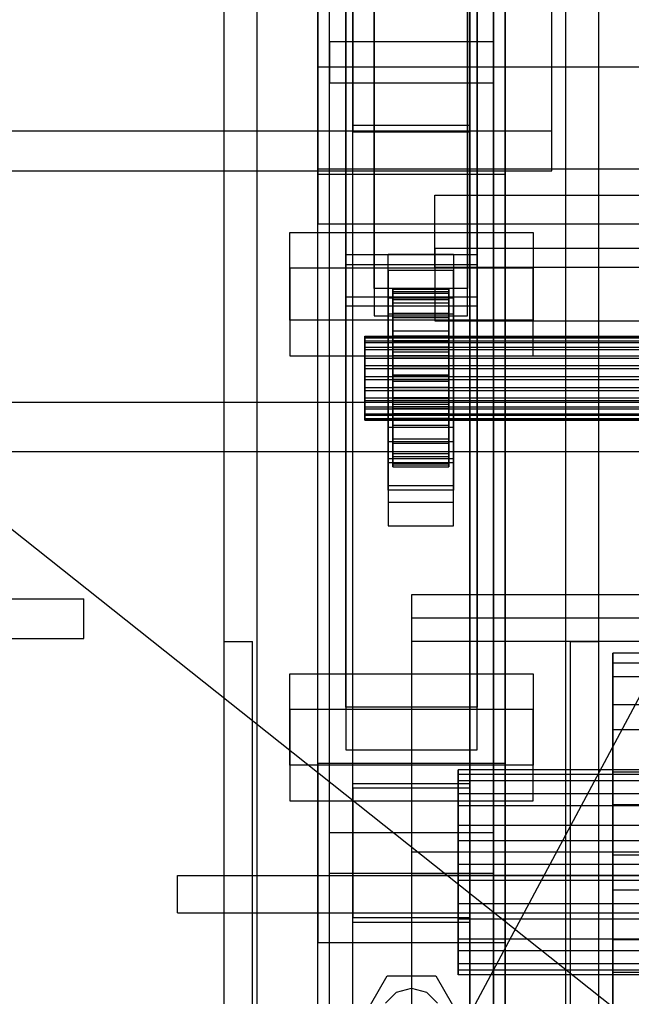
# Model space of a CAD drawing. Header units: millimetres. Extents: x -1970 to 34302, y -80068 to 6837.
# Drawn here: x -513.8 to -383, y -35176.5 to -34967.7 of the extents above; entities that cross this region are included whole.
import ezdxf

# ---------------------------------------------------------------- set-up
doc = ezdxf.new("R2010")
doc.units = ezdxf.units.MM
for name, color, linetype, lineweight in [('COTAS_O', 1, 'Continuous', 0), ('COTAS_P', 1, 'Continuous', 0), ('frontal_briquetadora', 7, 'Continuous', 0), ('frontal_C01', 7, 'Continuous', 0), ('frontal_C02', 7, 'Continuous', 0), ('frontal_C07', 7, 'Continuous', 0), ('frontal_mezcladora', 7, 'Continuous', 0)]:
    doc.layers.add(name, color=color, linetype=linetype, lineweight=lineweight)
doc.dimstyles.new('R19_100', dxfattribs={"dimtxt": 250, "dimasz": 150, "dimexe": 150, "dimexo": 80, "dimgap": 100, "dimtad": 1, "dimtih": 1, "dimtoh": 1, "dimdsep": 46, "dimcen": 0.09, "dimadec": 0, "dimazin": 0, "dimtfac": 1, "dimtdec": 4, "dimtofl": 0, "dimtmove": 0, "dimatfit": 3, "dimfxl": 1, "dimtolj": 1, "dimtzin": 0, "dimarcsym": 0})

# ---------------------------------------------------------------- blocks, each defined once
blk = doc.blocks.new('*D41')
at = {"layer": 'COTAS_O', "color": 0, "lineweight": -2, "transparency": 16777216}
for p, q in [((-1480, -35920), (-1480, -35150)), ((490, -35920), (490, -35150)), ((-1330, -35300), (340, -35300))]:
    blk.add_line(p, q, dxfattribs=at)
at = {"layer": 'COTAS_O', "color": 0, "transparency": 16777216}
for points in [[(-1330, -35275), (-1330, -35325), (-1480, -35300)], [(340, -35275), (340, -35325), (490, -35300)]]:
    blk.add_solid(points, dxfattribs=at)
at = {"layer": 'Defpoints', "color": 0, "transparency": 16777216}
for p in [(490, -35300), (-1480, -36000), (490, -36000)]:
    blk.add_point(p, dxfattribs=at)
blk = doc.blocks.new('*D42')
at = {"layer": 'COTAS_P', "color": 0, "lineweight": -2, "transparency": 16777216}
for p, q in [((-724, -34900), (46, -34900)), ((-104, -35850), (-104, -35050)), ((-724, -36000), (46, -36000))]:
    blk.add_line(p, q, dxfattribs=at)
at = {"layer": 'COTAS_P', "color": 0, "transparency": 16777216}
for points in [[(-129, -35050), (-79, -35050), (-104, -34900)], [(-129, -35850), (-79, -35850), (-104, -36000)]]:
    blk.add_solid(points, dxfattribs=at)
at = {"layer": 'Defpoints', "color": 0, "transparency": 16777216}
for p in [(-804, -34900), (-104, -34900), (-804, -36000)]:
    blk.add_point(p, dxfattribs=at)
blk = doc.blocks.new('*D43')
at = {"layer": 'COTAS_P', "color": 0, "lineweight": -2, "transparency": 16777216}
for p, q in [((-804, -35920), (-804, -35150)), ((804, -35920), (804, -35150)), ((-654, -35300), (654, -35300))]:
    blk.add_line(p, q, dxfattribs=at)
at = {"layer": 'COTAS_P', "color": 0, "transparency": 16777216}
for points in [[(-654, -35275), (-654, -35325), (-804, -35300)], [(654, -35275), (654, -35325), (804, -35300)]]:
    blk.add_solid(points, dxfattribs=at)
at = {"layer": 'Defpoints', "color": 0, "transparency": 16777216}
for p in [(804, -35300), (-804, -36000), (804, -36000)]:
    blk.add_point(p, dxfattribs=at)

msp = doc.modelspace()

# ---------------------------------------------------------------- linework, layer by layer
at = {"layer": 'frontal_briquetadora'}
msp.add_line((-674.804, -34950), (340, -35756.525), dxfattribs=at)
at = {"layer": 'frontal_C01'}
for p, q in [((-470, -35975), (-470, -34032.596)), ((-463, -35975), (-463, -34032.596)), ((-397, -35975), (-397, -34032.596)), ((-390, -35975), (-390, -34032.596)), ((-470, -35975), (-470, -34793.537)), ((-463, -35975), (-463, -34793.537)), ((-397, -35975), (-397, -34793.537)), ((-390, -35975), (-390, -34793.537)), ((-450, -35198.763), (-450, -34833.511)), ((-410, -34833.511), (-410, -35198.763)), ((-450, -35246.391), (-450, -34881.139)), ((-410, -35246.391), (-410, -34881.139)), ((-450, -35292.538), (-450, -34927.286)), ((-410, -34927.286), (-410, -35292.538)), ((-442.5, -35575.013), (-442.5, -34933.521)), ((-417.5, -34933.521), (-417.5, -35575.013)), ((-447.5, -35218.011), (-447.5, -34941.771)), ((-412.5, -34941.771), (-412.5, -35218.011)), ((-447.5, -35227.142), (-447.5, -34950.902)), ((-412.5, -35227.142), (-412.5, -34950.902)), ((-442.5, -35600.645), (-442.5, -34959.153)), ((-417.5, -35600.645), (-417.5, -34959.153)), ((-450, -35330.64), (-450, -34965.388)), ((-410, -35330.64), (-410, -34965.388)), ((-425, -35020.691), (-425, -35005.229)), ((-425, -35005.229), (425, -35005.229)), ((-425, -35016.66), (-425, -35005.229)), ((-444, -35027.051), (-444, -35017.92)), ((-444, -35017.92), (-416, -35017.92)), ((-444, -35114.663), (-444, -35017.92)), ((425, -35016.66), (-425, -35016.66)), ((-425, -35016.66), (-425, -35032.122)), ((-416, -35017.92), (-416, -35027.051)), ((-416, -35017.92), (-416, -35114.663)), ((425, -35020.691), (-425, -35020.691)), ((-425, -35020.691), (-425, -35032.122)), ((-416, -35027.051), (-444, -35027.051)), ((-444, -35027.051), (-444, -35123.795)), ((-416, -35123.795), (-416, -35027.051)), ((-425, -35032.122), (425, -35032.122)), ((-456, -35127.064), (-456, -35107.584)), ((-456, -35107.584), (-404, -35107.584)), ((-456, -35115.204), (-456, -35107.584)), ((-404, -35107.584), (-404, -35127.064)), ((-404, -35107.584), (-404, -35115.204)), ((-404, -35115.204), (-456, -35115.204)), ((-456, -35115.204), (-456, -35134.684)), ((-416, -35114.663), (-444, -35114.663)), ((-444, -35114.663), (-444, -35123.795)), ((-416, -35123.795), (-416, -35114.663)), ((-404, -35134.684), (-404, -35115.204)), ((-444, -35123.795), (-416, -35123.795)), ((-404, -35127.064), (-456, -35127.064)), ((-456, -35127.064), (-456, -35134.684)), ((-404, -35134.684), (-404, -35127.064)), ((-456, -35134.684), (-404, -35134.684))]:
    msp.add_line(p, q, dxfattribs=at)
at = {"layer": 'frontal_C02'}
for p, q in [((-470, -35975), (-470, -33576.746)), ((-463, -35975), (-463, -33576.746)), ((-397, -35975), (-397, -33576.746)), ((-390, -35975), (-390, -33576.746)), ((-470, -35975), (-470, -34072.136)), ((-463, -35975), (-463, -34072.136)), ((-397, -35975), (-397, -34072.136)), ((-390, -35975), (-390, -34072.136)), ((-442.5, -34990.315), (-442.5, -34457.893)), ((-417.5, -34990.315), (-417.5, -34457.893)), ((-450, -35000.741), (-450, -34650.022)), ((-410, -35000.741), (-410, -34650.022)), ((-450, -35126.72), (-450, -34776.002)), ((-410, -34776.002), (-410, -35126.72)), ((-447.5, -34972.449), (-447.5, -34790.744)), ((-412.5, -34790.744), (-412.5, -34972.449)), ((-447.5, -34981.217), (-447.5, -34799.512)), ((-412.5, -34981.217), (-412.5, -34799.512)), ((-450, -35164.974), (-450, -34814.255)), ((-410, -35164.974), (-410, -34814.255)), ((-470, -35975), (-470, -34861.253)), ((-463, -35975), (-463, -34861.253)), ((-397, -35975), (-397, -34861.253)), ((-390, -35975), (-390, -34861.253)), ((-438, -35025.149), (-438, -34877.651)), ((-418, -34877.651), (-418, -35025.149)), ((-438, -34883.496), (-438, -35030.995)), ((-418, -35030.995), (-418, -34883.496)), ((-444, -35020.097), (-444, -34924.568)), ((-416, -34924.568), (-416, -35020.097)), ((-444, -34933.336), (-444, -35028.865)), ((-416, -35028.865), (-416, -34933.336)), ((-450, -34952.924), (-450, -35000.741)), ((-450, -35303.643), (-450, -34952.924)), ((-410, -35000.741), (-410, -34952.924)), ((-410, -34952.924), (-410, -35303.643)), ((-442.5, -34961.978), (-442.5, -34991.687)), ((-442.5, -35130.993), (-442.5, -34961.978)), ((-442.5, -34990.315), (-442.5, -34963.35)), ((-417.5, -34991.687), (-417.5, -34961.978)), ((-417.5, -34961.978), (-417.5, -35130.993)), ((-417.5, -34963.35), (-417.5, -34990.315)), ((-450, -34977.896), (-450, -34966.206)), ((-450, -34999.677), (-450, -34966.206)), ((-412.5, -34972.449), (-447.5, -34972.449)), ((-447.5, -34972.449), (-447.5, -34981.217)), ((-412.5, -34981.217), (-412.5, -34972.449)), ((450, -34977.896), (-450, -34977.896)), ((-450, -34977.896), (-450, -35011.368)), ((-447.5, -34981.217), (-412.5, -34981.217)), ((-417.5, -34990.315), (-442.5, -34990.315)), ((-442.5, -34991.687), (-417.5, -34991.687)), ((-442.5, -35160.701), (-442.5, -34991.687)), ((-417.5, -35160.701), (-417.5, -34991.687)), ((450, -34999.677), (-450, -34999.677)), ((-450, -34999.677), (-450, -35011.368)), ((-450, -35000.741), (-410, -35000.741)), ((-450, -35351.46), (-450, -35000.741)), ((-410, -35351.46), (-410, -35000.741)), ((-450, -35011.368), (450, -35011.368)), ((-456, -35031.921), (-456, -35013.216)), ((-456, -35013.216), (-404, -35013.216)), ((-456, -35020.867), (-456, -35013.216)), ((-404, -35013.216), (-404, -35031.921)), ((-404, -35013.216), (-404, -35020.867)), ((-435, -35021.324), (-435, -35017.817)), ((-435, -35017.817), (-421, -35017.817)), ((-435, -35057.983), (-435, -35017.817)), ((-421, -35017.817), (-421, -35021.324)), ((-421, -35017.817), (-421, -35057.983)), ((-416, -35020.097), (-444, -35020.097)), ((-444, -35020.097), (-444, -35028.865)), ((-416, -35028.865), (-416, -35020.097)), ((-404, -35020.867), (-456, -35020.867)), ((-456, -35020.867), (-456, -35039.572)), ((-421, -35021.324), (-435, -35021.324)), ((-435, -35021.324), (-435, -35061.49)), ((-421, -35061.49), (-421, -35021.324)), ((-404, -35039.572), (-404, -35020.867)), ((-418, -35025.149), (-438, -35025.149)), ((-438, -35025.149), (-438, -35030.995)), ((-434, -35035.335), (-434, -35025.341)), ((-434, -35025.341), (-434, -35025.817)), ((-434, -35025.341), (-422, -35025.341)), ((-434, -35026.159), (-434, -35025.341)), ((-434, -35035.561), (-434, -35025.817)), ((-434, -35025.817), (-434, -35027.555)), ((-434, -35025.817), (-422, -35025.817)), ((-434, -35035.723), (-434, -35026.159)), ((-434, -35026.159), (-422, -35026.159)), ((-434, -35028.216), (-434, -35026.159)), ((-422, -35025.817), (-422, -35025.341)), ((-422, -35025.341), (-422, -35035.335)), ((-422, -35025.341), (-422, -35026.159)), ((-422, -35027.555), (-422, -35025.817)), ((-422, -35025.817), (-422, -35035.561)), ((-422, -35026.159), (-422, -35035.723)), ((-422, -35026.159), (-422, -35028.216)), ((-418, -35030.995), (-418, -35025.149)), ((-435, -35030.676), (-435, -35027.169)), ((-435, -35027.169), (-421, -35027.169)), ((-435, -35067.335), (-435, -35027.169)), ((-434, -35036.384), (-434, -35027.555)), ((-434, -35027.555), (-434, -35030.435)), ((-434, -35027.555), (-422, -35027.555)), ((-434, -35036.697), (-434, -35028.216)), ((-434, -35028.216), (-422, -35028.216)), ((-434, -35031.37), (-434, -35028.216)), ((-422, -35030.435), (-422, -35027.555)), ((-422, -35027.555), (-422, -35036.384)), ((-422, -35028.216), (-422, -35036.697)), ((-422, -35028.216), (-422, -35031.37)), ((-421, -35027.169), (-421, -35030.676)), ((-421, -35027.169), (-421, -35067.335)), ((-444, -35028.865), (-416, -35028.865)), ((-434, -35037.748), (-434, -35030.435)), ((-434, -35030.435), (-434, -35034.263)), ((-434, -35030.435), (-422, -35030.435)), ((-422, -35034.263), (-422, -35030.435)), ((-422, -35030.435), (-422, -35037.748)), ((-404, -35031.921), (-456, -35031.921)), ((-456, -35031.921), (-456, -35039.572)), ((-438, -35030.995), (-418, -35030.995)), ((-421, -35030.676), (-435, -35030.676)), ((-435, -35030.676), (-435, -35070.843)), ((-434, -35038.191), (-434, -35031.37)), ((-434, -35031.37), (-422, -35031.37)), ((-434, -35035.408), (-434, -35031.37)), ((-422, -35031.37), (-422, -35038.191)), ((-422, -35031.37), (-422, -35035.408)), ((-421, -35070.843), (-421, -35030.676)), ((-404, -35039.572), (-404, -35031.921)), ((-434, -35039.561), (-434, -35034.263)), ((-434, -35034.263), (-434, -35038.777)), ((-434, -35034.263), (-422, -35034.263)), ((-422, -35038.777), (-422, -35034.263)), ((-422, -35034.263), (-422, -35039.561)), ((-440, -35035.723), (-440, -35035.335)), ((-440, -35035.335), (-440, -35035.561)), ((-440, -35035.335), (440, -35035.335)), ((-440, -35035.561), (-440, -35036.384)), ((-440, -35035.561), (440, -35035.561)), ((-440, -35036.697), (-440, -35035.723)), ((-440, -35035.723), (440, -35035.723)), ((-440, -35036.384), (-440, -35037.748)), ((-440, -35036.384), (440, -35036.384)), ((-440, -35038.191), (-440, -35036.697)), ((-440, -35036.697), (440, -35036.697)), ((-434, -35035.561), (-434, -35035.335)), ((-422, -35035.335), (-434, -35035.335)), ((-434, -35035.335), (-434, -35035.723)), ((-434, -35040.104), (-434, -35035.408)), ((-434, -35035.408), (-422, -35035.408)), ((-434, -35040.054), (-434, -35035.408)), ((-434, -35036.384), (-434, -35035.561)), ((-422, -35035.561), (-434, -35035.561)), ((-422, -35035.723), (-434, -35035.723)), ((-434, -35035.723), (-434, -35036.697)), ((-434, -35037.748), (-434, -35036.384)), ((-422, -35036.384), (-434, -35036.384)), ((-422, -35036.697), (-434, -35036.697)), ((-434, -35036.697), (-434, -35038.191)), ((-422, -35035.335), (-422, -35035.561)), ((-422, -35035.723), (-422, -35035.335)), ((-422, -35035.408), (-422, -35040.104)), ((-422, -35035.408), (-422, -35040.054)), ((-422, -35035.561), (-422, -35036.384)), ((-422, -35036.697), (-422, -35035.723)), ((-422, -35036.384), (-422, -35037.748)), ((-422, -35038.191), (-422, -35036.697)), ((-440, -35037.748), (-440, -35039.561)), ((-440, -35037.748), (440, -35037.748)), ((-440, -35040.104), (-440, -35038.191)), ((-440, -35038.191), (440, -35038.191)), ((-434, -35039.561), (-434, -35037.748)), ((-422, -35037.748), (-434, -35037.748)), ((-422, -35038.191), (-434, -35038.191)), ((-434, -35038.191), (-434, -35040.104)), ((-434, -35038.777), (-434, -35041.699)), ((-422, -35038.777), (-434, -35038.777)), ((-434, -35038.777), (-434, -35043.669)), ((-422, -35037.748), (-422, -35039.561)), ((-422, -35040.104), (-422, -35038.191)), ((-422, -35041.699), (-422, -35038.777)), ((-422, -35043.669), (-422, -35038.777)), ((-456, -35039.572), (-404, -35039.572)), ((-440, -35039.561), (-440, -35041.699)), ((-440, -35039.561), (440, -35039.561)), ((-440, -35042.304), (-440, -35040.104)), ((-440, -35040.104), (440, -35040.104)), ((-434, -35041.699), (-434, -35039.561)), ((-422, -35039.561), (-434, -35039.561)), ((-434, -35042.304), (-434, -35040.054)), ((-434, -35040.054), (-422, -35040.054)), ((-434, -35044.991), (-434, -35040.054)), ((-422, -35040.104), (-434, -35040.104)), ((-434, -35040.104), (-434, -35042.304)), ((-422, -35039.561), (-422, -35041.699)), ((-422, -35040.054), (-422, -35042.304)), ((-422, -35040.054), (-422, -35044.991)), ((-422, -35042.304), (-422, -35040.104)), ((-440, -35041.699), (-440, -35044.017)), ((440, -35041.699), (-440, -35041.699)), ((-440, -35044.643), (-440, -35042.304)), ((-440, -35042.304), (440, -35042.304)), ((-434, -35041.699), (-422, -35041.699)), ((-434, -35044.017), (-434, -35041.699)), ((-422, -35042.304), (-434, -35042.304)), ((-434, -35042.304), (-434, -35044.643)), ((-422, -35041.699), (-422, -35044.017)), ((-422, -35044.643), (-422, -35042.304)), ((-440, -35044.017), (-440, -35046.355)), ((-440, -35044.017), (440, -35044.017)), ((-440, -35046.96), (-440, -35044.643)), ((-440, -35044.643), (440, -35044.643)), ((-434, -35044.017), (-434, -35043.669)), ((-434, -35043.669), (-434, -35048.606)), ((-434, -35043.669), (-422, -35043.669)), ((-434, -35046.355), (-434, -35044.017)), ((-422, -35044.017), (-434, -35044.017)), ((-434, -35044.643), (-434, -35044.991)), ((-422, -35044.643), (-434, -35044.643)), ((-434, -35044.643), (-434, -35046.96)), ((-434, -35044.991), (-422, -35044.991)), ((-434, -35049.883), (-434, -35044.991)), ((-422, -35048.606), (-422, -35043.669)), ((-422, -35043.669), (-422, -35044.017)), ((-422, -35044.017), (-422, -35046.355)), ((-422, -35044.991), (-422, -35044.643)), ((-422, -35046.96), (-422, -35044.643)), ((-422, -35044.991), (-422, -35049.883)), ((-440, -35046.355), (-440, -35048.556)), ((-440, -35046.355), (440, -35046.355)), ((-440, -35049.098), (-440, -35046.96)), ((-440, -35046.96), (440, -35046.96)), ((-434, -35048.556), (-434, -35046.355)), ((-434, -35046.355), (-434, -35048.606)), ((-422, -35046.355), (-434, -35046.355)), ((-434, -35046.96), (-434, -35049.883)), ((-422, -35046.96), (-434, -35046.96)), ((-434, -35046.96), (-434, -35049.098)), ((-422, -35048.606), (-422, -35046.355)), ((-422, -35046.355), (-422, -35048.556)), ((-422, -35049.883), (-422, -35046.96)), ((-422, -35049.098), (-422, -35046.96)), ((-440, -35048.556), (-440, -35050.468)), ((-440, -35048.556), (440, -35048.556)), ((-440, -35050.911), (-440, -35049.098)), ((-440, -35049.098), (440, -35049.098)), ((-434, -35050.468), (-434, -35048.556)), ((-434, -35048.556), (-434, -35053.251)), ((-422, -35048.556), (-434, -35048.556)), ((-434, -35048.606), (-434, -35053.251)), ((-434, -35048.606), (-422, -35048.606)), ((-434, -35049.098), (-434, -35054.396)), ((-422, -35049.098), (-434, -35049.098)), ((-434, -35049.098), (-434, -35050.911)), ((-422, -35053.251), (-422, -35048.556)), ((-422, -35048.556), (-422, -35050.468)), ((-422, -35053.251), (-422, -35048.606)), ((-422, -35054.396), (-422, -35049.098)), ((-422, -35050.911), (-422, -35049.098)), ((-440, -35050.468), (-440, -35051.963)), ((-440, -35050.468), (440, -35050.468)), ((-440, -35052.276), (-440, -35050.911)), ((-440, -35050.911), (440, -35050.911)), ((-434, -35049.883), (-422, -35049.883)), ((-434, -35054.396), (-434, -35049.883)), ((-434, -35051.963), (-434, -35050.468)), ((-434, -35050.468), (-434, -35057.289)), ((-422, -35050.468), (-434, -35050.468)), ((-434, -35050.911), (-434, -35058.224)), ((-422, -35050.911), (-434, -35050.911)), ((-434, -35050.911), (-434, -35052.276)), ((-422, -35049.883), (-422, -35054.396)), ((-422, -35057.289), (-422, -35050.468)), ((-422, -35050.468), (-422, -35051.963)), ((-422, -35058.224), (-422, -35050.911)), ((-422, -35052.276), (-422, -35050.911)), ((-440, -35051.963), (-440, -35052.937)), ((-440, -35051.963), (440, -35051.963)), ((-440, -35053.099), (-440, -35052.276)), ((-440, -35052.276), (440, -35052.276)), ((-440, -35052.937), (-440, -35053.324)), ((-440, -35052.937), (440, -35052.937)), ((-440, -35053.324), (-440, -35053.099)), ((-440, -35053.099), (440, -35053.099)), ((-440, -35053.324), (440, -35053.324)), ((-434, -35052.937), (-434, -35051.963)), ((-434, -35051.963), (-434, -35060.444)), ((-422, -35051.963), (-434, -35051.963)), ((-434, -35052.276), (-434, -35061.105)), ((-422, -35052.276), (-434, -35052.276)), ((-434, -35052.276), (-434, -35053.099)), ((-434, -35053.324), (-434, -35052.937)), ((-434, -35052.937), (-434, -35062.5)), ((-422, -35052.937), (-434, -35052.937)), ((-434, -35053.099), (-434, -35062.842)), ((-422, -35053.099), (-434, -35053.099)), ((-434, -35053.099), (-434, -35053.324)), ((-434, -35053.251), (-434, -35057.289)), ((-434, -35053.251), (-422, -35053.251)), ((-434, -35053.324), (-434, -35063.318)), ((-422, -35053.324), (-434, -35053.324)), ((-422, -35060.444), (-422, -35051.963)), ((-422, -35051.963), (-422, -35052.937)), ((-422, -35061.105), (-422, -35052.276)), ((-422, -35053.099), (-422, -35052.276)), ((-422, -35062.5), (-422, -35052.937)), ((-422, -35052.937), (-422, -35053.324)), ((-422, -35062.842), (-422, -35053.099)), ((-422, -35053.324), (-422, -35053.099)), ((-422, -35057.289), (-422, -35053.251)), ((-422, -35063.318), (-422, -35053.324)), ((-435, -35068.266), (-435, -35054.822)), ((-435, -35054.822), (-421, -35054.822)), ((-435, -35062.472), (-435, -35054.822)), ((-434, -35054.396), (-422, -35054.396)), ((-434, -35058.224), (-434, -35054.396)), ((-422, -35054.396), (-422, -35058.224)), ((-421, -35054.822), (-421, -35068.266)), ((-421, -35054.822), (-421, -35062.472)), ((-434, -35057.289), (-434, -35060.444)), ((-434, -35057.289), (-422, -35057.289)), ((-422, -35060.444), (-422, -35057.289)), ((-421, -35057.983), (-435, -35057.983)), ((-435, -35057.983), (-435, -35061.49)), ((-434, -35058.224), (-422, -35058.224)), ((-434, -35061.105), (-434, -35058.224)), ((-422, -35058.224), (-422, -35061.105)), ((-421, -35061.49), (-421, -35057.983)), ((-435, -35061.49), (-421, -35061.49)), ((-434, -35060.444), (-434, -35062.5)), ((-434, -35060.444), (-422, -35060.444)), ((-434, -35061.105), (-422, -35061.105)), ((-434, -35062.842), (-434, -35061.105)), ((-422, -35062.5), (-422, -35060.444)), ((-422, -35061.105), (-422, -35062.842)), ((-421, -35062.472), (-435, -35062.472)), ((-435, -35062.472), (-435, -35075.917)), ((-434, -35062.5), (-434, -35063.318)), ((-434, -35062.5), (-422, -35062.5)), ((-434, -35062.842), (-422, -35062.842)), ((-434, -35063.318), (-434, -35062.842)), ((-434, -35063.318), (-422, -35063.318)), ((-422, -35063.318), (-422, -35062.5)), ((-422, -35062.842), (-422, -35063.318)), ((-421, -35075.917), (-421, -35062.472)), ((-421, -35067.335), (-435, -35067.335)), ((-435, -35067.335), (-435, -35070.843)), ((-421, -35070.843), (-421, -35067.335)), ((-421, -35068.266), (-435, -35068.266)), ((-435, -35068.266), (-435, -35075.917)), ((-421, -35075.917), (-421, -35068.266)), ((-435, -35070.843), (-421, -35070.843)), ((-435, -35075.917), (-421, -35075.917)), ((-410, -35126.72), (-450, -35126.72)), ((-450, -35126.72), (-450, -35164.974)), ((-450, -35477.439), (-450, -35126.72)), ((-410, -35164.974), (-410, -35126.72)), ((-410, -35126.72), (-410, -35477.439)), ((-442.5, -35160.701), (-442.5, -35130.993)), ((-442.5, -35130.993), (-417.5, -35130.993)), ((-417.5, -35132.029), (-442.5, -35132.029)), ((-442.5, -35132.029), (-442.5, -35159.666)), ((-442.5, -35601.333), (-442.5, -35132.029)), ((-417.5, -35130.993), (-417.5, -35160.701)), ((-417.5, -35159.666), (-417.5, -35132.029)), ((-417.5, -35132.029), (-417.5, -35601.333)), ((-447.5, -35150.231), (-447.5, -35141.463)), ((-447.5, -35141.463), (-412.5, -35141.463)), ((-447.5, -35323.167), (-447.5, -35141.463)), ((-412.5, -35141.463), (-412.5, -35150.231)), ((-412.5, -35141.463), (-412.5, -35323.167)), ((-412.5, -35150.231), (-447.5, -35150.231)), ((-447.5, -35331.935), (-447.5, -35150.231)), ((-412.5, -35331.935), (-412.5, -35150.231)), ((-442.5, -35159.666), (-417.5, -35159.666)), ((-442.5, -35628.97), (-442.5, -35159.666)), ((-417.5, -35628.97), (-417.5, -35159.666)), ((-417.5, -35160.701), (-442.5, -35160.701)), ((-450, -35164.974), (-410, -35164.974)), ((-450, -35515.692), (-450, -35164.974)), ((-410, -35515.692), (-410, -35164.974))]:
    msp.add_line(p, q, dxfattribs=at)
at = {"layer": 'frontal_C07'}
for p, q in [((-430, -35090.648), (-430, -35095.648)), ((430, -35090.648), (-430, -35090.648)), ((430, -35095.648), (-430, -35095.648)), ((-430, -35095.648), (-430, -35145.648)), ((-470, -35203.648), (-470, -35100.648)), ((-470, -35100.648), (-464, -35100.648)), ((-464, -35203.648), (-464, -35100.648)), ((-430, -35203.648), (-375, -35100.648)), ((-375, -35100.648), (-430, -35100.648)), ((-430, -35100.648), (-430, -35203.648)), ((-396, -35203.648), (-396, -35100.648)), ((-396, -35100.648), (-390, -35100.648)), ((-390, -35203.648), (-390, -35100.648)), ((-387, -35105.271), (-387, -35103.152)), ((-387, -35103.152), (-387, -35108.166)), ((-337, -35103.152), (-387, -35103.152)), ((-387, -35114.2), (-387, -35105.271)), ((-337, -35105.271), (-387, -35105.271)), ((-387, -35108.166), (-387, -35119.548)), ((-337, -35108.166), (-387, -35108.166)), ((-387, -35128.578), (-387, -35114.2)), ((-337, -35114.2), (-387, -35114.2)), ((-387, -35119.548), (-387, -35135.566)), ((-337, -35119.548), (-387, -35119.548)), ((-420, -35129.063), (-420, -35128.071)), ((-420, -35128.071), (-420, -35130.418)), ((420, -35128.071), (-420, -35128.071)), ((-387, -35146.218), (-387, -35128.578)), ((-337, -35128.578), (-387, -35128.578)), ((-420, -35133.242), (-420, -35129.063)), ((420, -35129.063), (-420, -35129.063)), ((-420, -35130.418), (-420, -35135.746)), ((420, -35130.418), (-420, -35130.418)), ((-420, -35139.973), (-420, -35133.242)), ((420, -35133.242), (-420, -35133.242)), ((-420, -35135.746), (-420, -35143.244)), ((420, -35135.746), (-420, -35135.746)), ((-387, -35135.566), (-387, -35153.782)), ((-337, -35135.566), (-387, -35135.566)), ((-420, -35148.23), (-420, -35139.973)), ((420, -35139.973), (-420, -35139.973)), ((-420, -35143.244), (-420, -35151.77)), ((420, -35143.244), (-420, -35143.244)), ((-430, -35145.648), (-430, -35150.648)), ((430, -35145.648), (-430, -35145.648)), ((-387, -35164.434), (-387, -35146.218)), ((-387, -35146.218), (-337, -35146.218)), ((-420, -35156.756), (-420, -35148.23)), ((-420, -35148.23), (420, -35148.23)), ((-480, -35150.648), (-380, -35150.648)), ((-480, -35158.648), (-480, -35150.648)), ((430, -35150.648), (-430, -35150.648)), ((-420, -35151.77), (-420, -35160.027)), ((420, -35151.77), (-420, -35151.77)), ((-387, -35153.782), (-387, -35171.422)), ((-337, -35153.782), (-387, -35153.782)), ((-420, -35164.254), (-420, -35156.756)), ((420, -35156.756), (-420, -35156.756)), ((-480, -35158.648), (-380, -35158.648)), ((-470, -35158.648), (-463, -35158.648)), ((-470, -35975), (-470, -35158.648)), ((-463, -35975), (-463, -35158.648)), ((-463, -35158.648), (-397, -35158.648)), ((-420, -35160.027), (-420, -35166.758)), ((420, -35160.027), (-420, -35160.027)), ((-397, -35158.648), (-390, -35158.648)), ((-397, -35975), (-397, -35158.648)), ((-390, -35975), (-390, -35158.648)), ((-420, -35169.582), (-420, -35164.254)), ((420, -35164.254), (-420, -35164.254)), ((-387, -35180.452), (-387, -35164.434)), ((-337, -35164.434), (-387, -35164.434)), ((-420, -35166.758), (-420, -35170.937)), ((420, -35166.758), (-420, -35166.758)), ((-420, -35171.929), (-420, -35169.582)), ((420, -35169.582), (-420, -35169.582)), ((-440.4, -35181.148), (-435.2, -35172.141)), ((-435.2, -35172.141), (-424.8, -35172.141)), ((-424.8, -35172.141), (-419.6, -35181.148)), ((-420, -35170.937), (-420, -35171.929)), ((420, -35170.937), (-420, -35170.937)), ((420, -35171.929), (-420, -35171.929)), ((-387, -35171.422), (-387, -35185.8)), ((-337, -35171.422), (-387, -35171.422)), ((-433.2, -35175.605), (-430, -35174.748)), ((-430, -35174.748), (-426.8, -35175.605)), ((-435.543, -35177.948), (-433.2, -35175.605)), ((-426.8, -35175.605), (-424.457, -35177.948))]:
    msp.add_line(p, q, dxfattribs=at)
at = {"layer": 'frontal_mezcladora'}
for p, q in [((-400, -34991.5), (-400, -34908.5)), ((-750, -34991.5), (-400, -34991.5)), ((-400, -35000), (-400, -34991.5)), ((-750, -35000), (-400, -35000)), ((-750, -35049.5), (750, -35049.5)), ((-750, -35060), (750, -35060)), ((-600, -35091.5), (-500, -35091.5)), ((-500, -35100), (-500, -35091.5)), ((-600, -35100), (-500, -35100))]:
    msp.add_line(p, q, dxfattribs=at)

# ---------------------------------------------------------------- dimensions: what is measured, and where the dimension line sits
at = {"layer": 'COTAS_O'}
dim = msp.add_aligned_dim(p1=(-1480, -36000), p2=(490, -36000), distance=700, text='<> O', dimstyle='R19_100', dxfattribs=at)
dim.commit()
dim.dimension.update_dxf_attribs({"geometry": '*D41', "text_midpoint": (-495, -35300)})
at = {"layer": 'COTAS_P'}
for p2, distance, picture, middle in [((-804, -34900), -700, '*D42', (-104, -35450)), ((804, -36000), 700, '*D43', (0, -35300))]:
    dim = msp.add_aligned_dim(p1=(-804, -36000), p2=p2, distance=distance, text='<> P', dimstyle='R19_100', dxfattribs=at)
    dim.commit()
    dim.dimension.update_dxf_attribs({"geometry": picture, "text_midpoint": middle})

doc.saveas('drawing.dxf')
